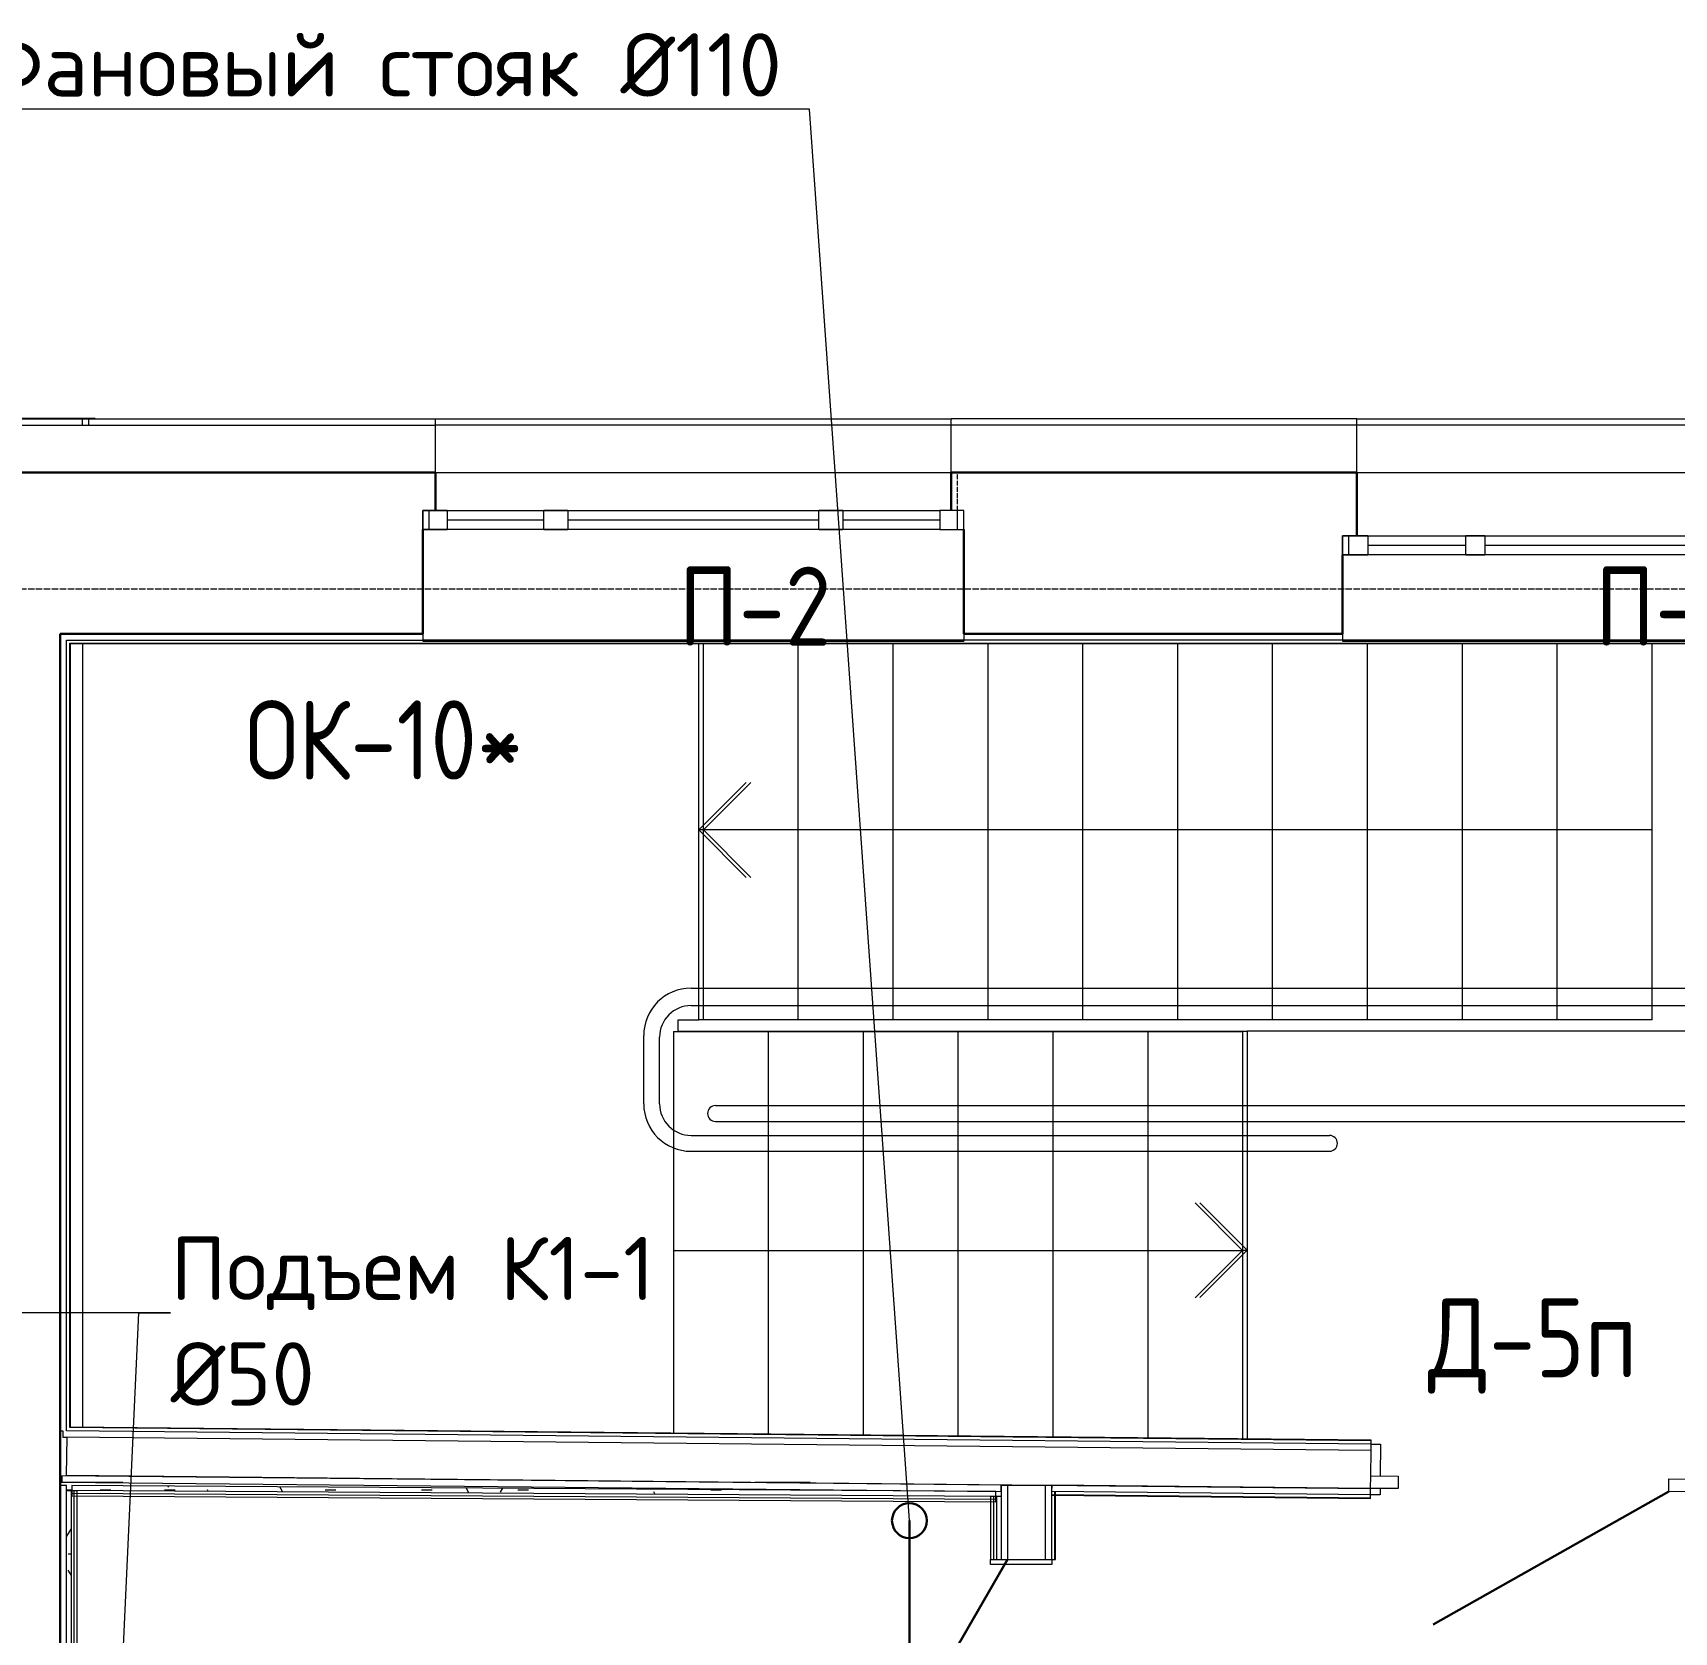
# Model space of a CAD drawing. Header units: millimetres. Extents: x -10178924 to 11692288, y -947381 to 58396.
# Drawn here: x 10658 to 15848, y -74922 to -69866 of the extents above; entities that cross this region are included whole.
import ezdxf
from ezdxf import colors
from ezdxf.entities.mleader import LeaderData, LeaderLine
from ezdxf.math import Vec2, Vec3

# ---------------------------------------------------------------- set-up
doc = ezdxf.new("R2010")
doc.units = ezdxf.units.MM
doc.linetypes.add('ADSK_Линия сетки', pattern=[25, 20, -2.5, 0, -2.5])
doc.linetypes.add('ADSK_Штрихпунктирная 2 точки_ш15 п1_5 п1_5 п1_5', pattern=[19.5, 15, -1.5, 0, -1.5, 0, -1.5])
for name, color, linetype, lineweight in [('!К1', 32, 'Continuous', 30), ('_ Окна', 7, 'Continuous', 9), ('Выноски ВК', 7, 'Continuous', 0), ('Двери', 7, 'Continuous', 9), ('Лестницы', 7, 'Continuous', 9), ('Марки дверей', 7, 'Continuous', 20), ('Марки окон', 7, 'Continuous', 20), ('Окна', 7, 'Continuous', 9), ('Оси', 253, 'Continuous', 9), ('Перекрытие', 7, 'Continuous', 18), ('Стены внутренние', 7, 'Continuous', 18), ('Стены наружные', 7, 'Continuous', 18), ('Стены несущие', 7, 'Continuous', 30), ('Стены отделка', 7, 'Continuous', 30), ('Стены перегородки', 7, 'Continuous', 30), ('Стены штриховка', 7, 'Continuous', 9), ('Стрелки вверх', 7, 'Continuous', 18), ('ШТРИХОВКА', 252, 'Continuous', 15)]:
    doc.layers.add(name, color=color, linetype=linetype, lineweight=lineweight)
doc.layers.add('Линии', color=7, linetype='Continuous', lineweight=9, true_color=0x00a600)
doc.styles.add('GOST Common_2', font='GOST_Common.ttf', dxfattribs={"width": 0.9, "height": 250})
doc.styles.add('PDF ISOCPEUR', font='isocpeur.ttf')
pattern_1 = [(0, (0, -66749.99), (406.4, 101.6), [33.528, -271.272, 33.528, -271.272, -1625.6]), (0, (0, -66749.99), (406.4, 101.6), [-609.6, 33.528, -576.072, 33.528, -271.272, -711.2]), (0, (0, -66749.99), (406.4, 101.6), [-1524, 33.528, -169.672, 33.528, -474.472]), (120, (152.4, -66699.19), (-291.1882, 301.15272), [33.528, -271.272, 33.528, -271.272, -1625.6]), (120, (152.4, -66699.19), (-291.1882, 301.15272), [-609.6, 33.528, -576.072, 33.528, -271.272, -711.2]), (120, (152.4, -66699.19), (-291.1882, 301.15272), [-1524, 33.528, -169.672, 33.528, -474.472]), (240, (203.2, -66495.99), (-115.2118, -402.75272), [33.528, -271.272, 33.528, -271.272, -1625.6]), (240, (203.2, -66495.99), (-115.2118, -402.75272), [-609.6, 33.528, -576.072, 33.528, -271.272, -711.2]), (240, (203.2, -66495.99), (-115.2118, -402.75272), [-1524, 33.528, -169.672, 33.528, -474.472])]

# ---------------------------------------------------------------- blocks, each defined once
blk = doc.blocks.new('оси')
at = {"layer": 'Оси', "linetype": 'ADSK_Линия сетки'}
blk.add_line((-3614.3, 22400), (62615.4, 22400), dxfattribs=at)
blk = doc.blocks.new('AC_Дверь_Однопольная_Деревянная - 900х2100Н композитная Д-22л-3421820-План 1-го этажа')
at = {"layer": 'Двери', "lineweight": 30}
blk.add_line((465, 60), (-340.4, 525), dxfattribs=at)
blk = doc.blocks.new('окна_rehau_трехпольное - 1710х630 и 610Н_нов_ ок-10_-6939011-План 1-го этажа')
at = {"layer": '_ Окна', "lineweight": 18}
for p, q in [((-855, 75), (-855, 135)), ((-855, 135), (-779, 135)), ((-779, 135), (-779, 75)), ((-473, 75), (-473, 135)), ((-473, 135), (-397, 135)), ((-397, 135), (-397, 75)), ((397, 75), (397, 135)), ((397, 135), (473, 135)), ((473, 135), (473, 75)), ((779, 135), (779, 75)), ((855, 135), (779, 135)), ((855, 75), (855, 135)), ((-779, 75), (-855, 75)), ((-397, 75), (-473, 75)), ((473, 75), (397, 75)), ((779, 75), (855, 75))]:
    blk.add_line(p, q, dxfattribs=at)
at = {"layer": '_ Окна'}
for p, q in [((-835, 75), (-835, 135)), ((-779, 105), (-473, 105)), ((-397, 105), (397, 105)), ((473, 105), (779, 105)), ((835, 75), (835, 135))]:
    blk.add_line(p, q, dxfattribs=at)
at = {"layer": 'Окна'}
for p, q in [((-855, 135), (-855, 75)), ((-779, 135), (-855, 135)), ((-779, 135), (-473, 135)), ((-397, 135), (-473, 135)), ((-397, 135), (397, 135)), ((473, 135), (397, 135)), ((473, 135), (779, 135)), ((855, 135), (779, 135)), ((855, 75), (855, 135)), ((-855, 75), (-779, 75)), ((-473, 75), (-779, 75)), ((-473, 75), (-397, 75)), ((397, 75), (-397, 75)), ((397, 75), (473, 75)), ((779, 75), (473, 75)), ((779, 75), (855, 75))]:
    blk.add_line(p, q, dxfattribs=at)
blk = doc.blocks.new('окна_rehau_трехпольное - 1710х630 и 610Н_нов_ ок-10-V42-План 1-го этажа')
at = {"layer": '_ Окна', "lineweight": 18}
for p, q in [((-855, -5), (-855, 55)), ((-855, 55), (-775, 55)), ((-775, 55), (-775, -5)), ((-465, -5), (-465, 55)), ((-465, 55), (-405, 55)), ((-405, 55), (-405, -5)), ((405, -5), (405, 55)), ((405, 55), (465, 55)), ((465, 55), (465, -5)), ((775, 55), (775, -5)), ((855, 55), (775, 55)), ((855, -5), (855, 55)), ((-775, -5), (-855, -5)), ((-405, -5), (-465, -5)), ((465, -5), (405, -5)), ((775, -5), (855, -5))]:
    blk.add_line(p, q, dxfattribs=at)
at = {"layer": '_ Окна'}
for p, q in [((-835, -5), (-835, 55)), ((835, -5), (835, 55)), ((-775, 25), (-465, 25)), ((-405, 25), (405, 25)), ((465, 25), (775, 25))]:
    blk.add_line(p, q, dxfattribs=at)
at = {"layer": 'Окна'}
for p, q in [((-855, 55), (-855, -5)), ((-775, 55), (-855, 55)), ((-775, 55), (-465, 55)), ((-405, 55), (-465, 55)), ((-405, 55), (405, 55)), ((465, 55), (405, 55)), ((465, 55), (775, 55)), ((855, 55), (775, 55)), ((855, -5), (855, 55)), ((-855, -5), (-775, -5)), ((-465, -5), (-775, -5)), ((-465, -5), (-405, -5)), ((405, -5), (-405, -5)), ((405, -5), (465, -5)), ((775, -5), (465, -5)), ((775, -5), (855, -5))]:
    blk.add_line(p, q, dxfattribs=at)
blk = doc.blocks.new('АС_Дверь_Однопольная_Алюминиевая - 1000х2200 алюм ост Д27пр EIW30-6941240-План 1-го этажа')
at = {"layer": 'Двери'}
for p, q in [((-390, -20), (-303, -20)), ((-390, -60), (-390, -20)), ((-303, -20), (-303, -60)), ((553, -20), (640, -20)), ((553, -60), (553, -20)), ((640, -20), (640, -60)), ((-303, -60), (-390, -60)), ((640, -60), (553, -60))]:
    blk.add_line(p, q, dxfattribs=at)
at = {"layer": 'Двери', "lineweight": 30}
blk.add_line((553, -60), (-188.3, -488), dxfattribs=at)
blk = doc.blocks.new('1 этаж')
at = {"layer": 'Стены внутренние', "lineweight": 9}
h = blk.add_hatch(dxfattribs=at)
h.set_pattern_fill('FP_12', color=256, style=0, pattern_type=2)
h.set_pattern_definition(pattern_1)
h.paths.add_polyline_path([(10765, -50893.3), (10780, -50893.3), (10780, -49356.4), (10765, -49356.4), (10765, -50892.1)])
h = blk.add_hatch(dxfattribs=at)
h.set_pattern_fill('FP_12', color=256, style=0, pattern_type=2)
h.set_pattern_definition(pattern_1)
h.paths.add_polyline_path([(13703.5, -49373.7), (13703.6, -49358.7), (10781.6, -49339.9), (10781.5, -49354.9), (13687, -49373.6)])
at = {"layer": 'Лестницы'}
for p, q in [((10815, -46679.5), (10815, -49155.6)), ((12763.7, -47867.7), (12763.7, -46679.5)), ((12763.7, -47867.7), (12763.7, -46679.5)), ((12778.7, -47867.7), (12778.7, -46679.5)), ((13078.7, -47867.7), (13078.7, -46679.5)), ((13078.7, -47867.7), (13078.7, -46679.5)), ((13378.7, -47867.7), (13378.7, -46679.5)), ((13378.7, -47867.7), (13378.7, -46679.5)), ((13678.7, -47867.7), (13678.7, -46679.5)), ((13678.7, -47867.7), (13678.7, -46679.5)), ((13978.7, -47867.7), (13978.7, -46679.5)), ((13978.7, -47867.7), (13978.7, -46679.5)), ((14278.7, -47867.7), (14278.7, -46679.5)), ((14278.7, -47867.7), (14278.7, -46679.5)), ((14578.7, -47867.7), (14578.7, -46679.5)), ((14578.7, -47867.7), (14578.7, -46679.5)), ((14878.7, -47867.7), (14878.7, -46679.5)), ((14878.7, -47867.7), (14878.7, -46679.5)), ((15178.7, -47867.7), (15178.7, -46679.5)), ((15178.7, -47867.7), (15178.7, -46679.5)), ((15478.7, -47867.7), (15478.7, -46679.5)), ((15478.7, -47867.7), (15478.7, -46679.5)), ((15778.7, -47867.7), (15778.7, -46679.5)), ((15778.7, -47867.7), (15778.7, -46679.5)), ((12683.7, -47904.6), (12683.7, -49174.6)), ((12683.7, -47904.6), (12983.7, -47904.6)), ((12683.7, -47904.6), (12683.7, -49174.6)), ((12698.7, -47867.7), (12763.7, -47867.7)), ((12698.7, -47903.2), (12698.7, -47867.7)), ((12698.7, -47903.2), (12698.7, -47904.6)), ((12698.7, -47903.2), (12998.7, -47903.2)), ((12698.7, -47903.2), (12698.7, -47904.6)), ((12778.7, -47867.7), (12763.7, -47867.7)), ((13078.7, -47867.7), (12778.7, -47867.7)), ((12983.7, -47904.6), (13283.7, -47904.6)), ((12983.7, -47904.6), (12983.7, -49177.7)), ((12983.7, -47904.6), (12983.7, -49177.7)), ((12998.7, -47903.2), (13298.7, -47903.2)), ((12998.7, -47903.2), (12998.7, -47904.6)), ((12998.7, -47903.2), (12998.7, -47904.6)), ((13378.7, -47867.7), (13078.7, -47867.7)), ((13283.7, -47904.6), (13583.7, -47904.6)), ((13283.7, -47904.6), (13283.7, -49180.7)), ((13283.7, -47904.6), (13283.7, -49180.7)), ((13298.7, -47903.2), (13598.7, -47903.2)), ((13298.7, -47903.2), (13298.7, -47904.6)), ((13298.7, -47903.2), (13298.7, -47904.6)), ((13678.7, -47867.7), (13378.7, -47867.7)), ((13583.7, -47904.6), (13883.7, -47904.6)), ((13583.7, -47904.6), (13583.7, -49183.8)), ((13583.7, -47904.6), (13583.7, -49183.8)), ((13598.7, -47903.2), (13898.7, -47903.2)), ((13598.7, -47903.2), (13598.7, -47904.6)), ((13598.7, -47903.2), (13598.7, -47904.6)), ((13978.7, -47867.7), (13678.7, -47867.7)), ((13883.7, -47904.6), (14183.7, -47904.6)), ((13883.7, -47904.6), (13883.7, -49186.9)), ((13883.7, -47904.6), (13883.7, -49186.9)), ((13898.7, -47903.2), (14198.7, -47903.2)), ((13898.7, -47903.2), (13898.7, -47904.6)), ((13898.7, -47903.2), (13898.7, -47904.6)), ((14278.7, -47867.7), (13978.7, -47867.7)), ((14183.7, -47904.6), (14483.7, -47904.6)), ((14183.7, -47904.6), (14183.7, -49189.9)), ((14183.7, -47904.6), (14183.7, -49189.9)), ((14198.7, -47903.2), (14498.7, -47903.2)), ((14198.7, -47903.2), (14198.7, -47904.6)), ((14198.7, -47903.2), (14198.7, -47904.6)), ((14578.7, -47867.7), (14278.7, -47867.7)), ((14483.7, -47904.6), (14483.7, -49193)), ((14878.7, -47867.7), (14578.7, -47867.7)), ((15178.7, -47867.7), (14878.7, -47867.7)), ((15478.7, -47867.7), (15178.7, -47867.7)), ((15778.7, -47867.7), (15478.7, -47867.7))]:
    blk.add_line(p, q, dxfattribs=at)
at = {"layer": 'Линии', "color": 7, "linetype": 'ADSK_Штрихпунктирная 2 точки_ш15 п1_5 п1_5 п1_5'}
for p, q in [((13581.9, -46257.5), (13581.9, -46137.5)), ((13601.9, -46317.5), (13601.9, -46657.5))]:
    blk.add_line(p, q, dxfattribs=at)
at = {"layer": 'Линии', "color": 7, "lineweight": 18}
for p, q in [((12740, -47767.5), (16053.7, -47767.5)), ((12740, -47822.7), (16053.7, -47822.7)), ((12590, -48133.4), (12590, -47917.5)), ((12640, -48133.4), (12640, -47922.7)), ((12816.8, -48139.1), (17792.4, -48139.1)), ((12816.8, -48189.1), (17792.4, -48189.1)), ((12740, -48233.4), (14758.7, -48233.4)), ((12740, -48283.4), (14758.7, -48283.4))]:
    blk.add_line(p, q, dxfattribs=at)
for centre, radius, start, end in [((12740, -47917.5), 150, 90, 180), ((12740, -47922.7), 100, 90, 180), ((12740, -48133.4), 150, 180, 270), ((12740, -48133.4), 100, 180, 270), ((12816.8, -48164.1), 25, 90, 270), ((14758.7, -48258.4), 25, 270, 90)]:
    blk.add_arc(centre, radius, start, end, dxfattribs=at)
at = {"layer": 'Перекрытие'}
for p, q in [((10815, -46679.5), (10815, -49155.6)), ((12763.7, -47867.7), (12763.7, -46679.5)), ((12698.7, -47903.2), (12698.7, -47867.7)), ((12698.7, -47867.7), (12763.7, -47867.7)), ((17780.4, -47903.2), (14498.7, -47903.2)), ((14498.7, -47903.2), (14498.7, -49193.2)), ((14890.1, -49209.1), (14920.1, -49209.5)), ((14920.1, -49209.5), (14919, -49309.4)), ((10942.9, -49331), (10745, -49331)), ((10781.5, -49355.1), (10765, -49354.9)), ((13116.6, -49331), (12940.8, -49331)), ((14918.6, -49349.4), (14918.4, -49369.4)), ((14918.4, -49369.4), (14888.4, -49369.1)), ((13687, -49589.8), (13687, -49573.8)), ((13880, -49589.8), (13687, -49589.8)), ((13880, -49573.8), (13880, -49589.8))]:
    blk.add_line(p, q, dxfattribs=at)
at = {"layer": 'Стены внутренние'}
for p, q in [((11931.9, -46137.5), (13561.9, -46137.5)), ((14844.5, -46137.5), (16464.5, -46137.5)), ((13601.9, -46667.5), (11891.9, -46667.5)), ((16509.5, -46667.5), (14799.5, -46667.5))]:
    blk.add_line(p, q, dxfattribs=at)
at = {"layer": 'Стены наружные'}
for p, q in [((11931.9, -45967.5), (13561.9, -45967.5)), ((14844.5, -45967.5), (16464.5, -45967.5)), ((13561.9, -45987.5), (11931.9, -45987.5)), ((16464.5, -45987.5), (14844.5, -45987.5)), ((11891.9, -46670.5), (13601.9, -46670.5)), ((14799.5, -46670.5), (16509.5, -46670.5))]:
    blk.add_line(p, q, dxfattribs=at)
at = {"layer": 'Стены несущие'}
for p, q in [((9401.6, -46137.5), (11931.9, -46137.5)), ((11931.9, -46137.5), (11931.9, -46257.5)), ((13561.9, -46137.5), (14844.5, -46137.5)), ((13561.9, -46137.5), (13561.9, -46257.5)), ((14844.5, -46137.5), (14844.5, -46337.5)), ((11891.9, -46647.5), (11891.9, -46317.5)), ((13601.9, -46647.5), (13601.9, -46317.5)), ((14799.5, -46647.5), (14799.5, -46397.5)), ((10745, -46647.5), (11891.9, -46647.5)), ((10745, -53408.3), (10745, -46647.5)), ((14799.5, -46647.5), (13601.9, -46647.5))]:
    blk.add_line(p, q, dxfattribs=at)
at = {"layer": 'Стены отделка', "lineweight": 9}
for p, q in [((10855, -45966.5), (9401.6, -45966.5)), ((9401.6, -45967.5), (11931.9, -45967.5)), ((10815, -45987.5), (10815, -45967.5)), ((10835, -45987.5), (10835, -45967.5)), ((10855, -45967.5), (10855, -45966.5)), ((11931.9, -46137.5), (11931.9, -45967.5)), ((14844.5, -45967.5), (13561.9, -45967.5)), ((13561.9, -46137.5), (13561.9, -45967.5)), ((14844.5, -46137.5), (14844.5, -45967.5)), ((10835, -45987.5), (11931.9, -45987.5)), ((14844.5, -45987.5), (13561.9, -45987.5)), ((11891.9, -46647.5), (11891.9, -46670.5)), ((13601.9, -46647.5), (13601.9, -46670.5)), ((14799.5, -46647.5), (14799.5, -46670.5)), ((10765, -49167), (10765, -46667.5)), ((10765, -46667.5), (11891.9, -46667.5)), ((10777, -49155.1), (10777, -46679.5)), ((17485.4, -46679.5), (10777, -46679.5)), ((14799.5, -46667.5), (13601.9, -46667.5)), ((10745, -49166.8), (10753.3, -49166.9)), ((10753.3, -49166.9), (10753.1, -49186.9)), ((10753.1, -49186.9), (10765.4, -49187)), ((14890.2, -49197.1), (10777, -49155.1)), ((14889.9, -49229.1), (14890.2, -49197.1)), ((10765, -49340.1), (10745, -49340.1)), ((10749.9, -49309.1), (10749.7, -49329.1)), ((10749.7, -49329.1), (13719.8, -49358.8)), ((13720, -49338.8), (10749.9, -49309.1)), ((10765, -50829.8), (10765, -49340.1)), ((10798, -49356.4), (10765, -49356.4)), ((10781.6, -49339.9), (10781.4, -49372.9)), ((13703.6, -49358.7), (10781.6, -49339.9)), ((10798, -50829.8), (10798, -49356.4)), ((13703.4, -49391.7), (13703.6, -49358.7)), ((13719.8, -49358.8), (13720, -49338.8)), ((13740, -49339.8), (13720, -49339.8)), ((13720, -49339.8), (13720, -49375.2)), ((13880, -49339.8), (13860, -49339.8)), ((13880, -49338.8), (13879.8, -49358.8)), ((13879.8, -49358.8), (13880, -49358.8)), ((13880, -49358.8), (13880, -49339.8)), ((13892, -49573.8), (13892, -49359)), ((14888.3, -49381.1), (14888.6, -49349.1)), ((10781.4, -49372.9), (13703.4, -49391.7)), ((13720, -49375.2), (13687, -49375.2)), ((13687, -49375.2), (13687, -49573.8)), ((13880, -49370.8), (14888.3, -49381.1)), ((13687, -49573.8), (13740, -49573.8)), ((13860, -49573.8), (13892, -49573.8))]:
    blk.add_line(p, q, dxfattribs=at)
at = {"layer": 'Стены перегородки', "lineweight": 18}
for p, q in [((10765.4, -49187), (10764.1, -49307)), ((14889.9, -49229.1), (10765.4, -49187)), ((14889, -49309.1), (14889.9, -49229.1)), ((10764.1, -49307), (14888.6, -49349.1)), ((13860, -49339.8), (13740, -49339.8)), ((13740, -49339.8), (13740, -49573.8)), ((13860, -49573.8), (13860, -49339.8)), ((14888.6, -49349.1), (13880, -49338.8)), ((13740, -49573.8), (13860, -49573.8))]:
    blk.add_line(p, q, dxfattribs=at)
at = {"layer": 'Стены штриховка'}
for p, q in [((9402.6, -45987.5), (10835, -45987.5)), ((10775, -49157.1), (10775, -46677.5)), ((10775, -46677.5), (17487.4, -46677.5)), ((14890.1, -49209.1), (10765, -49167)), ((14890.2, -49199.1), (10775, -49157.1)), ((10780, -50829.8), (10780, -49356.4)), ((10781.5, -49354.9), (13703.5, -49373.7)), ((10789, -50829.8), (10789, -49356.4)), ((13880, -49573.8), (13880, -49358.8)), ((14888.4, -49369.1), (13880, -49358.8)), ((13890, -49573.8), (13890, -49358.9)), ((10781.5, -49363.9), (13703.5, -49382.7)), ((13696, -49375.2), (13696, -49573.8)), ((13705, -49375.2), (13705, -49573.8)), ((13720, -49375.2), (13720, -49573.8)), ((13880, -49368.8), (14888.3, -49379.1))]:
    blk.add_line(p, q, dxfattribs=at)
at = {"layer": 'Стрелки вверх'}
for p, q in [((12763.7, -47267.7), (12913.7, -47117.7)), ((12778.7, -47267.7), (12928.7, -47117.7)), ((12778.7, -47267.7), (12763.7, -47267.7)), ((12763.7, -47267.7), (12913.7, -47417.7)), ((13078.7, -47267.7), (12778.7, -47267.7)), ((12778.7, -47267.7), (12928.7, -47417.7)), ((13378.7, -47267.7), (13078.7, -47267.7)), ((13678.7, -47267.7), (13378.7, -47267.7)), ((13978.7, -47267.7), (13678.7, -47267.7)), ((14278.7, -47267.7), (13978.7, -47267.7)), ((14578.7, -47267.7), (14278.7, -47267.7)), ((14878.7, -47267.7), (14578.7, -47267.7)), ((15178.7, -47267.7), (14878.7, -47267.7)), ((15478.7, -47267.7), (15178.7, -47267.7)), ((15778.7, -47267.7), (15478.7, -47267.7)), ((14483.7, -48596.8), (14333.7, -48446.8)), ((14498.7, -48596.1), (14348.7, -48446.1)), ((12683.7, -48596.8), (12983.7, -48596.8)), ((12983.7, -48596.8), (13283.7, -48596.8)), ((13283.7, -48596.8), (13583.7, -48596.8)), ((13583.7, -48596.8), (13883.7, -48596.8)), ((13883.7, -48596.8), (14183.7, -48596.8)), ((14183.7, -48596.8), (14483.7, -48596.8)), ((14483.7, -48596.8), (14333.7, -48746.8)), ((14498.7, -48596.1), (14348.7, -48746.1)), ((14483.7, -48596.1), (14498.7, -48596.1))]:
    blk.add_line(p, q, dxfattribs=at)
blk.add_blockref('оси', (-6500.4, -68905))
at = {"layer": 'Двери', "rotation": 359.4149209932884}
blk.add_blockref('АС_Дверь_Однопольная_Алюминиевая - 1000х2200 алюм ост Д27пр EIW30-6941240-План 1-го этажа', (15279.2, -49293.1), dxfattribs=at)
at = {"layer": 'Двери', "color": 8, "true_color": 0x7f7f7f, "rotation": 90}
blk.add_blockref('AC_Дверь_Однопольная_Деревянная - 900х2100Н композитная Д-22л-3421820-План 1-го этажа', (13800, -50038.8), dxfattribs=at)
at = {"layer": 'Окна'}
for name, p in [('окна_rehau_трехпольное - 1710х630 и 610Н_нов_ ок-10_-6939011-План 1-го этажа', (12746.9, -46392.5)), ('окна_rehau_трехпольное - 1710х630 и 610Н_нов_ ок-10-V42-План 1-го этажа', (15654.5, -46392.5))]:
    blk.add_blockref(name, p, dxfattribs=at)
at = {"layer": 'Марки дверей', "lineweight": 9, "insert": (15400.6, -48898.9), "char_height": 250, "width": 690.3, "attachment_point": 5, "line_spacing_factor": 1.022766, "style": 'GOST Common_2'}
blk.add_mtext('\\pxqc,t1.8,3.6,5.4,7.2,9,10.8,12.6,14.4,16.2,18,19.8,21.6,23.4,25.2,27,28.8,30.6,32.4,34.2,36,37.8,39.6,41.4,43.2,45,46.8,48.6,50.4,52.2,54,55.8,57.6;{Д-5п}', dxfattribs=at)
at = {"layer": 'Марки окон', "lineweight": 9, "char_height": 250, "attachment_point": 5, "line_spacing_factor": 1.022766, "style": 'GOST Common_2'}
for s, insert, width in [('\\pxqc,t1.8,3.6,5.4,7.2,9,10.8,12.6,14.4,16.2,18,19.8,21.6,23.4,25.2,27,28.8,30.6,32.4,34.2,36,37.8,39.6,41.4,43.2,45,46.8,48.6,50.4,52.2,54,55.8,57.6;{П-2}', (12941.7, -46560.4), 505.8), ('\\pxqc,t1.8,3.6,5.4,7.2,9,10.8,12.6,14.4,16.2,18,19.8,21.6,23.4,25.2,27,28.8,30.6,32.4,34.2,36,37.8,39.6,41.4,43.2,45,46.8,48.6,50.4,52.2,54,55.8,57.6;{П-3}', (15841.7, -46560.4), 505.8), ('\\pxqc,t1.8,3.6,5.4,7.2,9,10.8,12.6,14.4,16.2,18,19.8,21.6,23.4,25.2,27,28.8,30.6,32.4,34.2,36,37.8,39.6,41.4,43.2,45,46.8,48.6,50.4,52.2,54,55.8,57.6;{ОК-10*}', (11769.1, -46983.4), 952.2)]:
    blk.add_mtext(s, dxfattribs=dict(at, insert=insert, width=width))
blk = doc.blocks.new('_None')

msp = doc.modelspace()

# ---------------------------------------------------------------- linework, layer by layer
at = {"layer": '!К1'}
msp.add_lwpolyline([(13430, -76142.8), (13430, -74569.1)], dxfattribs=at)
msp.add_circle((13430, -74569.1), 55, dxfattribs=at)

# ---------------------------------------------------------------- block references
at = {"layer": 'ШТРИХОВКА'}
msp.add_blockref('1 этаж', (0, -25118), dxfattribs=at)

# ---------------------------------------------------------------- leaders
at = {"layer": 'Выноски ВК', "ltscale": 50}
ml = msp.add_multileader_mtext('Standard', dxfattribs=at)
ml.set_content('Фановый стояк %%C110', color=256, style='PDF ISOCPEUR')
ml.set_leader_properties(color=256, linetype='ByLayer', lineweight=-1)
ml.set_arrow_properties(name='NONE')
ml.build(insert=Vec2(0, 0))
ml.multileader.update_dxf_attribs({"text_left_attachment_type": 6, "text_right_attachment_type": 6, "dogleg_length": 100, "arrow_head_size": 300})
ctx = ml.context
ctx.base_point, ctx.char_height, ctx.arrow_head_size, ctx.landing_gap_size, ctx.plane_origin = Vec3(10494.5, -70106.9), 200, 300, 0, Vec3(5411, -67186.4)
ctx.left_attachment, ctx.right_attachment = 6, 6
notes = []
notes.append((ctx, [(1, (1, 1, 0), (13114.5, -70106.9), (-1, 0), 100, [(1, [(13430, -74569.1)], 0, [])])]))
ctx.mtext.insert, ctx.mtext.flow_direction = Vec3(10494.5, -69866.9), 5
ml = msp.add_multileader_mtext('Standard', dxfattribs=at)
ml.set_content('Подъем К1-1 ^J%%C50', color=256, style='PDF ISOCPEUR')
ml.set_leader_properties(color=256, linetype='ByLayer', lineweight=-1)
ml.set_arrow_properties(name='NONE')
ml.build(insert=Vec2(0, 0))
ml.multileader.update_dxf_attribs({"text_left_attachment_type": 6, "text_right_attachment_type": 6, "dogleg_length": 100, "arrow_head_size": 300})
ctx = ml.context
ctx.base_point, ctx.char_height, ctx.arrow_head_size, ctx.landing_gap_size, ctx.plane_origin = Vec3(11093.7, -73911.9), 200, 300, 0, Vec3(4218.6, -72635.1)
ctx.left_attachment, ctx.right_attachment = 6, 6
notes.append((ctx, [(0, (1, 1, 0), (10993.7, -73911.9), (1, 0), 100, [(1, [(10891.2, -76144.9)], 0, [])])]))
ctx.mtext.insert, ctx.mtext.flow_direction = Vec3(11093.7, -73671.9), 5
ml = msp.add_multileader_mtext('Standard', dxfattribs=at)
ml.set_content('Перекидка фановой \\Pтрубы', color=256, style='PDF ISOCPEUR')
ml.set_leader_properties(color=256, linetype='ByLayer', lineweight=-1)
ml.set_arrow_properties(name='NONE')
ml.build(insert=Vec2(0, 0))
ml.multileader.update_dxf_attribs({"text_left_attachment_type": 6, "text_right_attachment_type": 6, "dogleg_length": 100, "arrow_head_size": 300})
ctx = ml.context
ctx.base_point, ctx.char_height, ctx.arrow_head_size, ctx.landing_gap_size, ctx.plane_origin = Vec3(16822.2, -75108.4), 200, 300, 0, Vec3(5411, -67779.5)
ctx.left_attachment, ctx.right_attachment = 6, 6
notes.append((ctx, [(0, (1, 1, 0), (16722.2, -75108.4), (1, 0), 100, [(1, [(13430, -75162.2)], 0, [])])]))
ctx.mtext.insert, ctx.mtext.flow_direction = Vec3(16822.2, -74848.4), 5
for ctx, leaders in notes:
    for number, flags, end, landing, length, lines in leaders:
        leader = LeaderData()
        leader.index, (leader.has_last_leader_line, leader.has_dogleg_vector, leader.attachment_direction) = number, flags
        leader.last_leader_point, leader.dogleg_vector, leader.dogleg_length = Vec3(end), Vec3(landing), length
        for number, points, colour, breaks in lines:
            line = LeaderLine()
            line.index, line.vertices, line.color, line.breaks = number, Vec3.list(points), colors.encode_raw_color(colour), breaks
            leader.lines.append(line)
        ctx.leaders.append(leader)

doc.saveas('drawing.dxf')
